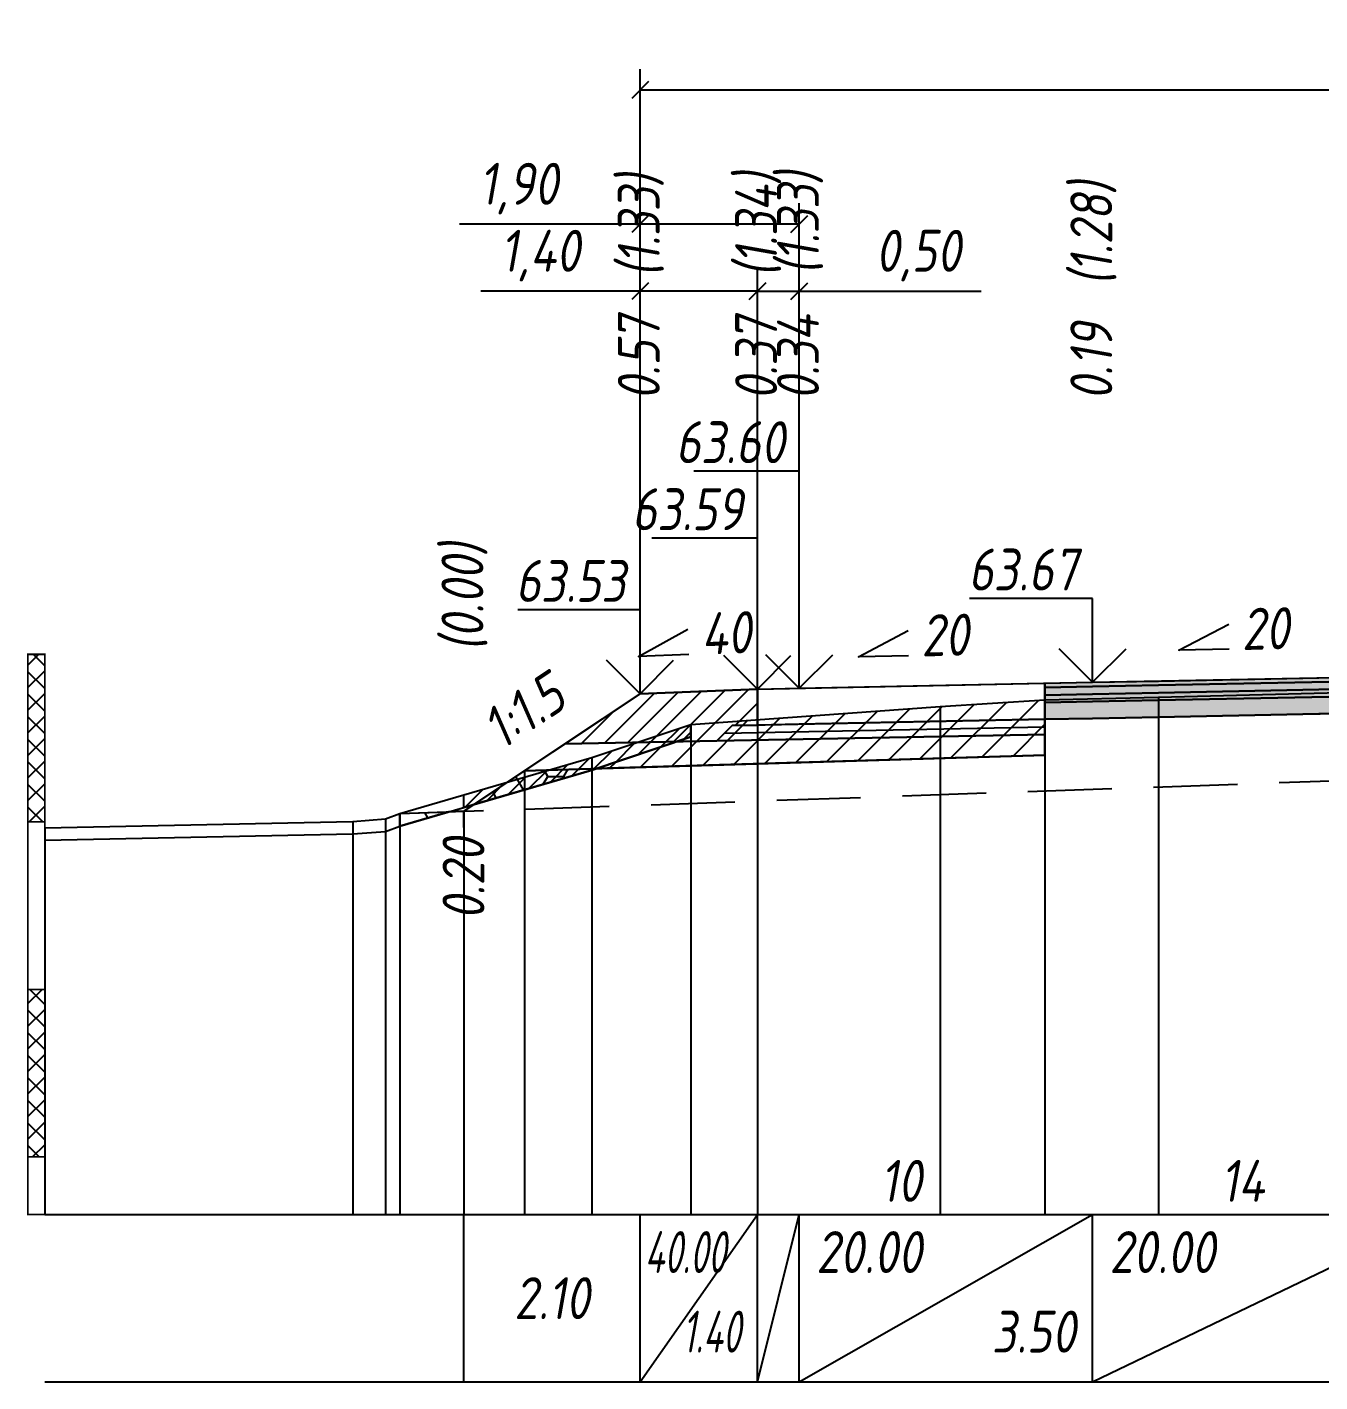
# Model space of a CAD drawing. Extents: x -717 to 1451, y -133302 to 233.
# Drawn here: x 78.9 to 156.1, y -45099 to -45018.1 of the extents above; entities that cross this region are included whole.
import ezdxf
from ezdxf.enums import TextEntityAlignment as Align

# ---------------------------------------------------------------- set-up
doc = ezdxf.new("R2010")
doc.units = 0
doc.linetypes.add('штриховая', pattern=[0.75, 0.5, -0.25])
for name, color, linetype in [('Интерполированный поперечник', 2, 'Continuous'), ('Код_514', 1, 'Continuous'), ('Контур_0', 7, 'Continuous'), ('Контур_2521', 7, 'Continuous'), ('Контур_2564', 7, 'Continuous'), ('Контур_2660', 7, 'Continuous'), ('Контур_2665', 7, 'Continuous'), ('Контур_400', 7, 'Continuous'), ('Контур_508', 7, 'Continuous'), ('Контур_512', 7, 'Continuous'), ('Контур_513', 7, 'Continuous'), ('Контур_818', 7, 'Continuous'), ('Красный поперечник', 1, 'Continuous'), ('Линейка абсолютных высот', 7, 'Continuous'), ('Объём_2501', 7, 'Continuous'), ('Объём_2564', 7, 'Continuous'), ('Объём_2650', 7, 'Continuous'), ('Объём_2660', 7, 'Continuous'), ('Объём_2661', 7, 'Continuous'), ('Объём_2663', 7, 'Continuous'), ('Объём_2665', 7, 'Continuous'), ('Объём_2666', 7, 'Continuous'), ('Объём_2753', 7, 'Continuous'), ('Откосы', 7, 'Continuous'), ('Отметки покрытия', 7, 'Continuous'), ('Рабочие отметки', 7, 'Continuous'), ('Рабочие отметки доп.', 7, 'Continuous'), ('Слои выравнивания', 7, 'Continuous'), ('Таблица', 7, 'Continuous'), ('Уклоны проезжей части', 7, 'Continuous'), ('Черный поперечник', 3, 'Continuous')]:
    doc.layers.add(name, color=color, linetype=linetype)
for name, color, linetype, true_color in [('Контур_2540', 2, 'Continuous', 0xffff00), ('Контур_2560', 2, 'Continuous', 0xffff00), ('Контур_2561', 7, 'Continuous', 0xff8040), ('Контур_2562', 3, 'Continuous', 0x00ff00), ('Контур_2563', 7, 'Continuous', 0xff8000), ('Контур_2570', 7, 'Continuous', 0x80ff00), ('Контур_2725', 7, 'Continuous', 0x323232), ('Контур_2736', 4, 'Continuous', 0x00ffff), ('Контур_2737', 4, 'Continuous', 0x00ffff), ('Контур_2738', 4, 'Continuous', 0x00ffff), ('Контур_2739', 4, 'Continuous', 0x00ffff), ('Контур_2741', 4, 'Continuous', 0x00ffff), ('Контур_2742', 4, 'Continuous', 0x00ffff), ('Контур_2743', 4, 'Continuous', 0x00ffff), ('Контур_2744', 7, 'Continuous', 0xa4ffff), ('Контур_2745', 7, 'Continuous', 0xa4ffff), ('Контур_2747', 4, 'Continuous', 0x00ffff), ('Контур_2748', 4, 'Continuous', 0x00ffff), ('Контур_2749', 4, 'Continuous', 0x00ffff), ('Контур_2750', 4, 'Continuous', 0x00ffff), ('Контур_2751', 4, 'Continuous', 0x00ffff), ('Контур_2752', 4, 'Continuous', 0x00ffff), ('Контур_2760', 7, 'Continuous', 0x323232), ('Контур_2761', 7, 'Continuous', 0x323232), ('Контур_2762', 7, 'Continuous', 0x323232), ('Контур_2763', 7, 'Continuous', 0x323232), ('Контур_402', 7, 'Continuous', 0xff6464), ('Контур_703', 4, 'Continuous', 0x00ffff), ('Контур_705', 4, 'Continuous', 0x00ffff), ('Контур_707', 4, 'Continuous', 0x00ffff), ('Контур_720', 131, 'Continuous', 0xaaffff), ('Объём_2500', 7, 'Continuous', 0xc0c0c0), ('Объём_2520', 7, 'Continuous', 0x80ffff), ('Объём_2540', 2, 'Continuous', 0xffff00), ('Объём_2560', 2, 'Continuous', 0xffff00), ('Объём_2561', 7, 'Continuous', 0xff8040), ('Объём_2562', 3, 'Continuous', 0x00ff00), ('Объём_2563', 7, 'Continuous', 0xff8000), ('Объём_2570', 7, 'Continuous', 0x80ff00), ('Объём_2600', 7, 'Continuous', 0x808000), ('Объём_2746', 2, 'Continuous', 0xffff00)]:
    doc.layers.add(name, color=color, linetype=linetype, true_color=true_color)
doc.styles.get("Standard").update_dxf_attribs({"font": 'txt', "height": 2.5})
doc.styles.add('М', font='romand.shx', dxfattribs={"width": 0.8, "oblique": 10, "height": 2.5})
doc.dimstyles.new('ISO-25', dxfattribs={"dimtxt": 2.5, "dimasz": 2.5, "dimexe": 1.25, "dimexo": 0.625, "dimtad": 1, "dimtxsty": 'Standard', "dimcen": 2.5, "dimadec": 0, "dimazin": 0, "dimtfac": 1, "dimtmove": 0, "dimatfit": 3, "dimfxl": 1, "dimarcsym": 0})
pattern_1 = [(45.0000013, (0, 0), (-0.67351924, 0.673519211), []), (135.0000003, (0, 0), (-0.673519222, -0.67351923), [])]

# ---------------------------------------------------------------- blocks, each defined once
blk = doc.blocks.new('_Oblique')
at = {"color": 0, "linetype": 'ByBlock', "lineweight": -2}
blk.add_line((-0.5, -0.5), (0.5, 0.5), dxfattribs=at)
blk = doc.blocks.new('*D1059')
at = {"color": 0, "lineweight": -2, "transparency": 16777216}
for p, q in [((115.525, -45057.366), (115.525, -45032.646)), ((122.525, -45057.086), (122.525, -45032.646)), ((115.525, -45033.896), (106.027, -45033.896)), ((122.525, -45033.896), (115.525, -45033.896))]:
    blk.add_line(p, q, dxfattribs=at)
at = {"layer": 'Defpoints', "color": 0, "transparency": 16777216}
for p in [(122.525, -45033.896), (122.525, -45057.711), (115.525, -45057.991)]:
    blk.add_point(p, dxfattribs=at)
at = {"color": 0, "lineweight": -2, "transparency": 16777216, "rotation": 180}
blk.add_blockref('_Oblique', (115.525, -45033.896), dxfattribs=at)
at = {"color": 0, "lineweight": -2, "transparency": 16777216}
blk.add_blockref('_Oblique', (122.525, -45033.896), dxfattribs=at)
at = {"color": 0, "transparency": 16777216, "insert": (109.568, -45031.783), "char_height": 2.5, "width": 8.75, "attachment_point": 5, "style": 'М'}
blk.add_mtext('1,40', dxfattribs=at)
blk = doc.blocks.new('*D1061')
at = {"color": 0, "lineweight": -2, "transparency": 16777216}
for p, q in [((122.525, -45057.086), (122.525, -45032.646)), ((125.025, -45057.036), (125.025, -45032.646)), ((122.525, -45033.896), (125.025, -45033.896)), ((125.025, -45033.896), (135.885, -45033.896))]:
    blk.add_line(p, q, dxfattribs=at)
at = {"layer": 'Defpoints', "color": 0, "transparency": 16777216}
for p in [(125.025, -45033.896), (122.525, -45057.711), (125.025, -45057.661)]:
    blk.add_point(p, dxfattribs=at)
at = {"color": 0, "lineweight": -2, "transparency": 16777216, "rotation": 180}
blk.add_blockref('_Oblique', (122.525, -45033.896), dxfattribs=at)
at = {"color": 0, "lineweight": -2, "transparency": 16777216}
blk.add_blockref('_Oblique', (125.025, -45033.896), dxfattribs=at)
at = {"color": 0, "transparency": 16777216, "insert": (132.124, -45031.783), "char_height": 2.5, "width": 9.16667, "attachment_point": 5, "style": 'М'}
blk.add_mtext('0,50', dxfattribs=at)
blk = doc.blocks.new('*D1064')
at = {"color": 0, "lineweight": -2, "transparency": 16777216}
for p, q in [((115.525, -45057.366), (115.525, -45028.646)), ((125.025, -45057.036), (125.025, -45028.646)), ((115.525, -45029.896), (104.746, -45029.896)), ((125.025, -45029.896), (115.525, -45029.896))]:
    blk.add_line(p, q, dxfattribs=at)
at = {"layer": 'Defpoints', "color": 0, "transparency": 16777216}
for p in [(125.025, -45029.896), (125.025, -45057.661), (115.525, -45057.991)]:
    blk.add_point(p, dxfattribs=at)
at = {"color": 0, "lineweight": -2, "transparency": 16777216, "rotation": 180}
blk.add_blockref('_Oblique', (115.525, -45029.896), dxfattribs=at)
at = {"color": 0, "lineweight": -2, "transparency": 16777216}
blk.add_blockref('_Oblique', (125.025, -45029.896), dxfattribs=at)
at = {"color": 0, "transparency": 16777216, "insert": (108.286, -45027.783), "char_height": 2.5, "width": 8.75, "attachment_point": 5, "style": 'М'}
blk.add_mtext('1,90', dxfattribs=at)
blk = doc.blocks.new('*D1065')
at = {"color": 0, "lineweight": -2, "transparency": 16777216}
for p, q in [((115.525, -45057.366), (115.525, -45020.646)), ((211.025, -45057.366), (211.025, -45020.646)), ((115.525, -45021.896), (211.025, -45021.896))]:
    blk.add_line(p, q, dxfattribs=at)
at = {"layer": 'Defpoints', "color": 0, "transparency": 16777216}
for p in [(211.025, -45021.896), (115.525, -45057.991), (211.025, -45057.991)]:
    blk.add_point(p, dxfattribs=at)
at = {"color": 0, "lineweight": -2, "transparency": 16777216, "rotation": 180}
blk.add_blockref('_Oblique', (115.525, -45021.896), dxfattribs=at)
at = {"color": 0, "lineweight": -2, "transparency": 16777216}
blk.add_blockref('_Oblique', (211.025, -45021.896), dxfattribs=at)
at = {"color": 0, "transparency": 16777216, "insert": (163.275, -45019.783), "char_height": 2.5, "width": 10.41667, "attachment_point": 5, "style": 'М'}
blk.add_mtext('19,10', dxfattribs=at)

msp = doc.modelspace()

# ---------------------------------------------------------------- hatches: boundary and pattern name
at = {"layer": 'Линейка абсолютных высот'}
h = msp.add_hatch(dxfattribs=at)
h.set_pattern_fill('ANSI37', scale=0.3, style=0)
h.set_pattern_definition(pattern_1)
h.paths.add_polyline_path([(80, -45065.577), (80, -45055.577), (79, -45055.577), (79, -45065.577)])
h = msp.add_hatch(dxfattribs=at)
h.set_pattern_fill('ANSI37', scale=0.3, style=0)
h.set_pattern_definition(pattern_1)
h.paths.add_polyline_path([(80, -45085.577), (80, -45075.577), (79, -45075.577), (79, -45085.577)])
at = {"layer": 'Объём_2563'}
h = msp.add_hatch(dxfattribs=at)
h.set_pattern_fill('ANSI31', color=256, scale=0.3)
h.paths.add_polyline_path([(115.525, -45057.928), (122.525, -45057.648), (122.525, -45059.798), (121.025, -45059.828), (120.106, -45060.747), (111.025, -45060.928)])
at = {"layer": 'Объём_2570'}
h = msp.add_hatch(dxfattribs=at)
h.set_pattern_fill('ANSI31', color=256, scale=0.2)
h.paths.add_polyline_path([(118.558, -45060.508), (112.639, -45062.483), (105, -45064.715), (105, -45063.965), (112.639, -45061.733), (118.558, -45059.758)])
at = {"layer": 'Объём_2600'}
h = msp.add_hatch(dxfattribs=at)
h.set_pattern_fill('ANSI31', color=6, scale=0.4)
h.paths.add_polyline_path([(139.68, -45061.591), (112.903, -45062.395), (118.558, -45060.508), (118.558, -45059.758), (133.431, -45058.693), (139.68, -45058.287)])
h = msp.add_hatch(dxfattribs=at)
h.set_pattern_fill('HONEY', color=5, scale=0.3)
h.paths.add_polyline_path([(112.639, -45062.483), (105.613, -45064.536), (108.633, -45062.523), (112.903, -45062.395)])
h = msp.add_hatch(dxfattribs=at)
h.set_pattern_fill('HONEY', color=5, scale=0.3)
h.paths.add_polyline_path([(101.191, -45065.829), (101.191, -45065.079), (104.108, -45064.976)])
h = msp.add_hatch(dxfattribs=at)
h.set_pattern_fill('ANSI31', color=6, scale=0.4)
h.paths.add_polyline_path([(105.613, -45064.536), (105, -45064.945), (104.108, -45064.976)])
h = msp.add_hatch(dxfattribs=at)
h.set_pattern_fill('ANSI31', color=6, scale=0.4)
h.paths.add_polyline_path([(105.613, -45064.536), (105, -45064.945), (104.108, -45064.976)])
at = {"layer": 'Слои выравнивания'}
for color, points in [(2, [(139.68, -45057.305), (142.525, -45057.248), (146.455, -45057.17), (162.723, -45056.844), (163.275, -45056.833), (163.275, -45057.083), (162.723, -45057.094), (146.455, -45057.42), (142.525, -45057.498), (139.68, -45057.555)]), (3, [(139.68, -45057.555), (142.525, -45057.498), (146.455, -45057.42), (162.723, -45057.094), (163.275, -45057.083), (163.275, -45057.533), (162.723, -45057.544), (146.455, -45057.87), (142.525, -45057.948), (139.68, -45058.005)]), (4, [(139.68, -45058.005), (142.525, -45057.948), (146.455, -45057.87), (162.723, -45057.544), (163.275, -45057.533), (163.275, -45057.983), (162.723, -45057.994), (146.455, -45058.32), (142.525, -45058.398), (139.68, -45058.455)]), (5, [(139.68, -45058.455), (142.525, -45058.398), (146.455, -45058.32), (162.723, -45057.994), (163.275, -45057.983), (163.275, -45058.983), (162.723, -45058.994), (146.455, -45059.32), (142.525, -45059.398), (139.68, -45059.455)])]:
    msp.add_hatch(color=color, dxfattribs=at).paths.add_polyline_path(points)

# ---------------------------------------------------------------- linework, layer by layer
at = {"layer": 'Интерполированный поперечник', "linetype": 'штриховая', "ltscale": 10, "flags": 128}
msp.add_lwpolyline([(101.191, -45065.079), (215.227, -45061.067)], dxfattribs=at)
at = {"layer": 'Код_514'}
for p, q in [((105, -45099), (105, -45089)), ((115.525, -45099), (115.525, -45089)), ((115.525, -45099), (122.525, -45089)), ((122.525, -45099), (122.525, -45089)), ((122.525, -45099), (125.025, -45089)), ((125.025, -45099), (125.025, -45089)), ((125.025, -45099), (142.525, -45089)), ((142.525, -45099), (142.525, -45089)), ((142.525, -45099), (163.275, -45089))]:
    msp.add_line(p, q, dxfattribs=at)
at = {"layer": 'Контур_0', "flags": 128}
for points in [[(115.525, -45057.928), (105, -45064.945), (105, -45064.945), (105, -45064.945), (105, -45064.945), (105, -45064.945), (105, -45064.945), (105, -45064.945), (105, -45064.945), (105, -45064.945), (105, -45064.945), (105, -45064.945), (105, -45064.945), (105, -45064.945), (105, -45064.945), (105, -45065.905)], [(115.525, -45057.928), (105, -45064.945), (105, -45064.945), (105, -45064.945), (105, -45064.945), (105, -45064.945), (105, -45064.945), (105, -45064.945), (105, -45064.945), (105, -45064.945), (105, -45064.945), (105, -45064.945), (105, -45064.945), (105, -45064.945), (105, -45064.945), (105, -45065.905), (105, -45065.905), (105, -45064.945), (105, -45064.945), (105, -45064.945), (105, -45064.945), (105, -45064.945), (105, -45064.945), (105, -45064.945), (105, -45064.945), (105, -45064.945), (105, -45064.945), (105, -45064.945), (105, -45064.945), (105, -45064.945)], [(125.025, -45059.748), (122.525, -45059.798), (122.525, -45057.648), (139.68, -45057.305), (139.68, -45059.455), (125.025, -45059.748), (125.025, -45059.748)], [(121.025, -45059.828), (139.68, -45059.455), (139.68, -45060.355), (120.106, -45060.747), (121.025, -45059.828), (121.025, -45059.828)], [(111.025, -45060.928), (120.106, -45060.747), (121.025, -45059.828), (122.525, -45059.798)]]:
    msp.add_lwpolyline(points, dxfattribs=at)
at = {"layer": 'Контур_2521', "color": 250, "flags": 128}
msp.add_lwpolyline([(120.566, -45060.288), (139.68, -45059.905)], dxfattribs=at)
at = {"layer": 'Контур_2540', "flags": 128}
msp.add_lwpolyline([(120.106, -45060.747), (139.68, -45060.355), (139.68, -45061.591), (108.633, -45062.523), (111.025, -45060.928), (120.106, -45060.747), (120.106, -45060.747)], dxfattribs=at)
at = {"layer": 'Контур_2560', "flags": 128}
msp.add_lwpolyline([(115.525, -45057.928), (115.525, -45057.928), (115.525, -45057.928), (122.525, -45057.648)], dxfattribs=at)
at = {"layer": 'Контур_2561', "flags": 128}
msp.add_lwpolyline([(122.525, -45057.648), (122.525, -45057.648), (115.525, -45057.928), (115.525, -45057.928), (122.525, -45057.648)], dxfattribs=at)
at = {"layer": 'Контур_2562', "flags": 128}
msp.add_lwpolyline([(115.525, -45057.928), (115.525, -45057.928), (115.525, -45057.928), (115.525, -45057.928), (115.525, -45057.928)], dxfattribs=at)
at = {"layer": 'Контур_2563', "flags": 128}
msp.add_lwpolyline([(115.525, -45057.928), (122.525, -45057.648), (122.525, -45059.798), (121.025, -45059.828), (120.106, -45060.747), (111.025, -45060.928), (115.525, -45057.928), (115.525, -45057.928)], dxfattribs=at)
at = {"layer": 'Контур_2564', "flags": 128}
msp.add_lwpolyline([(115.525, -45057.928), (122.525, -45057.648)], dxfattribs=at)
at = {"layer": 'Контур_2570', "flags": 128}
msp.add_lwpolyline([(80, -45066.676), (98.38, -45066.295), (100.331, -45066.142), (101.191, -45065.829), (101.191, -45065.829), (112.639, -45062.483), (118.558, -45060.508), (118.558, -45059.758), (133.431, -45058.693), (139.68, -45058.287), (146.455, -45058.132), (162.723, -45057.724), (163.275, -45057.731), (178.826, -45057.934), (185.462, -45058.034), (201.447, -45059.127), (207.673, -45059.462), (207.673, -45060.212), (209.555, -45060.787), (215.227, -45061.817), (215.227, -45061.817), (215.788, -45062.503), (252.128, -45059.384)], dxfattribs=at)
at = {"layer": 'Контур_2660', "flags": 128}
msp.add_lwpolyline([(108.633, -45062.523), (139.68, -45061.591)], dxfattribs=at)
at = {"layer": 'Контур_2665', "flags": 128}
msp.add_lwpolyline([(115.525, -45057.928), (115.525, -45057.928)], dxfattribs=at)
at = {"layer": 'Контур_2725', "flags": 128}
msp.add_lwpolyline([(139.68, -45059.455), (142.525, -45059.398), (146.455, -45059.32), (162.723, -45058.994), (163.275, -45058.983), (178.826, -45059.294), (184.025, -45059.398), (185.462, -45059.427)], dxfattribs=at)
at = {"layer": 'Контур_2736', "flags": 128}
msp.add_lwpolyline([(115.525, -45057.928), (105, -45064.945)], dxfattribs=at)
at = {"layer": 'Контур_2737', "flags": 128}
msp.add_lwpolyline([(105, -45064.945), (105, -45064.945)], dxfattribs=at)
at = {"layer": 'Контур_2738', "flags": 128}
msp.add_lwpolyline([(105, -45064.945), (105, -45064.945)], dxfattribs=at)
at = {"layer": 'Контур_2739', "flags": 128}
msp.add_lwpolyline([(105, -45064.945), (105, -45064.945)], dxfattribs=at)
at = {"layer": 'Контур_2741', "flags": 128}
msp.add_lwpolyline([(105, -45064.945), (105, -45064.945)], dxfattribs=at)
at = {"layer": 'Контур_2742', "flags": 128}
msp.add_lwpolyline([(105, -45064.945), (105, -45064.945)], dxfattribs=at)
at = {"layer": 'Контур_2743', "flags": 128}
msp.add_lwpolyline([(105, -45064.945), (105, -45064.945)], dxfattribs=at)
at = {"layer": 'Контур_2744', "flags": 128}
msp.add_lwpolyline([(105, -45064.945), (105, -45064.945)], dxfattribs=at)
msp.add_lwpolyline([(105, -45064.945), (105, -45064.945)], dxfattribs=at)
msp.add_lwpolyline([(105, -45064.945), (105, -45064.945)], dxfattribs=at)
msp.add_lwpolyline([(105, -45064.945), (105, -45064.945)], dxfattribs=at)
msp.add_lwpolyline([(105, -45064.945), (105, -45064.945)], dxfattribs=at)
msp.add_lwpolyline([(105, -45064.945), (105, -45064.945)], dxfattribs=at)
at = {"layer": 'Контур_2745', "flags": 128}
msp.add_lwpolyline([(105, -45064.945), (105, -45064.945)], dxfattribs=at)
msp.add_lwpolyline([(105, -45064.945), (105, -45064.945)], dxfattribs=at)
msp.add_lwpolyline([(105, -45064.945), (105, -45064.945)], dxfattribs=at)
msp.add_lwpolyline([(105, -45064.945), (105, -45064.945)], dxfattribs=at)
msp.add_lwpolyline([(105, -45064.945), (105, -45064.945)], dxfattribs=at)
msp.add_lwpolyline([(105, -45064.945), (105, -45064.945)], dxfattribs=at)
at = {"layer": 'Контур_2747', "flags": 128}
msp.add_lwpolyline([(105, -45064.945), (105, -45064.945)], dxfattribs=at)
at = {"layer": 'Контур_2748', "flags": 128}
msp.add_lwpolyline([(105, -45064.945), (105, -45064.945)], dxfattribs=at)
at = {"layer": 'Контур_2749', "flags": 128}
msp.add_lwpolyline([(105, -45064.945), (105, -45064.945)], dxfattribs=at)
at = {"layer": 'Контур_2750', "flags": 128}
msp.add_lwpolyline([(105, -45064.945), (105, -45064.945)], dxfattribs=at)
at = {"layer": 'Контур_2751', "flags": 128}
msp.add_lwpolyline([(105, -45064.945), (105, -45064.945)], dxfattribs=at)
at = {"layer": 'Контур_2752', "flags": 128}
msp.add_lwpolyline([(105, -45064.945), (105, -45064.945)], dxfattribs=at)
at = {"layer": 'Контур_2760', "flags": 128}
msp.add_lwpolyline([(139.68, -45057.305), (142.525, -45057.248), (146.455, -45057.17), (162.723, -45056.844), (163.275, -45056.833), (178.826, -45057.144), (184.025, -45057.248), (185.462, -45057.277)], dxfattribs=at)
at = {"layer": 'Контур_2761', "flags": 128}
msp.add_lwpolyline([(139.68, -45057.555), (142.525, -45057.498), (146.455, -45057.42), (162.723, -45057.094), (163.275, -45057.083), (178.826, -45057.394), (184.025, -45057.498), (185.462, -45057.527)], dxfattribs=at)
at = {"layer": 'Контур_2762', "flags": 128}
msp.add_lwpolyline([(139.68, -45058.005), (142.525, -45057.948), (146.455, -45057.87), (162.723, -45057.544), (163.275, -45057.533), (178.826, -45057.844), (184.025, -45057.948), (185.462, -45057.977)], dxfattribs=at)
at = {"layer": 'Контур_2763', "flags": 128}
msp.add_lwpolyline([(139.68, -45058.455), (142.525, -45058.398), (146.455, -45058.32), (162.723, -45057.994), (163.275, -45057.983), (178.826, -45058.294), (184.025, -45058.398), (185.462, -45058.427)], dxfattribs=at)
at = {"layer": 'Контур_400', "flags": 128}
msp.add_lwpolyline([(122.525, -45057.648), (125.025, -45057.598), (125.025, -45057.598), (125.025, -45057.598), (125.025, -45057.598), (125.025, -45057.598), (125.025, -45057.598), (142.525, -45057.248), (163.275, -45056.833)], dxfattribs=at)
at = {"layer": 'Контур_402', "flags": 128}
msp.add_lwpolyline([(108.633, -45062.523), (139.68, -45061.591), (139.68, -45059.455), (163.275, -45058.983), (185.462, -45059.427), (185.462, -45061.549), (217.916, -45062.523)], dxfattribs=at)
at = {"layer": 'Контур_508', "flags": 128}
msp.add_lwpolyline([(105, -45064.945), (108.633, -45062.523), (139.68, -45061.591), (139.68, -45059.455), (163.275, -45058.983), (185.462, -45059.427), (185.462, -45061.549), (217.916, -45062.523), (227.632, -45069), (229.632, -45069), (244.154, -45059.319)], dxfattribs=at)
at = {"layer": 'Контур_512', "flags": 128}
msp.add_lwpolyline([(105, -45064.945), (108.633, -45062.523), (139.68, -45061.591)], dxfattribs=at)
at = {"layer": 'Контур_513', "flags": 128}
msp.add_lwpolyline([(105, -45064.945), (108.633, -45062.523), (139.68, -45061.591), (139.68, -45059.455), (163.275, -45058.983), (185.462, -45059.427), (185.462, -45061.549), (217.916, -45062.523), (227.632, -45069), (229.632, -45069), (244.154, -45059.319)], dxfattribs=at)
at = {"layer": 'Контур_703', "flags": 128}
for points in [[(115.525, -45057.928), (105, -45064.945)], [(105, -45064.945), (105, -45065.905)]]:
    msp.add_lwpolyline(points, dxfattribs=at)
at = {"layer": 'Контур_705', "flags": 128}
msp.add_lwpolyline([(105, -45064.945), (105, -45064.945)], dxfattribs=at)
at = {"layer": 'Контур_707', "flags": 128}
msp.add_lwpolyline([(105, -45065.905), (105, -45064.945)], dxfattribs=at)
at = {"layer": 'Контур_720', "flags": 128}
msp.add_lwpolyline([(105, -45065.905), (105, -45065.905)], dxfattribs=at)
at = {"layer": 'Контур_818', "flags": 128}
msp.add_lwpolyline([(105, -45064.715), (112.639, -45062.483), (118.558, -45060.508), (118.558, -45059.758), (133.431, -45058.693), (139.68, -45058.287), (146.455, -45058.132), (162.723, -45057.724), (163.275, -45057.731), (178.826, -45057.934), (185.462, -45058.034), (201.447, -45059.127), (207.673, -45059.462), (207.673, -45060.212), (209.555, -45060.787), (215.227, -45061.817), (215.227, -45061.817), (215.788, -45062.503), (244.154, -45060.069)], dxfattribs=at)
at = {"layer": 'Красный поперечник'}
for p, q in [((142.525, -45057.248), (163.275, -45056.833)), ((105, -45064.945), (115.525, -45057.928)), ((115.525, -45057.928), (122.525, -45057.648)), ((122.525, -45057.648), (125.025, -45057.598)), ((125.025, -45057.598), (142.525, -45057.248)), ((139.68, -45061.591), (139.68, -45089)), ((108.633, -45062.523), (108.633, -45089)), ((105, -45064.945), (105, -45089))]:
    msp.add_line(p, q, dxfattribs=at)
at = {"layer": 'Линейка абсолютных высот', "color": 7, "const_width": 0.1, "flags": 128}
for points in [[(80, -45065.577), (80, -45055.577), (79, -45055.577), (79, -45065.577), (80, -45065.577)], [(80, -45075.577), (80, -45065.577), (79, -45065.577), (79, -45075.577), (80, -45075.577)], [(80, -45085.577), (80, -45075.577), (79, -45075.577), (79, -45085.577), (80, -45085.577)], [(80, -45089), (80, -45085.577), (79, -45085.577), (79, -45089), (80, -45089)]]:
    msp.add_lwpolyline(points, dxfattribs=at)
at = {"layer": 'Объём_2500', "flags": 128}
msp.add_lwpolyline([(125.025, -45059.748), (122.525, -45059.798), (122.525, -45057.648), (139.68, -45057.305), (139.68, -45059.455), (125.025, -45059.748), (125.025, -45059.748)], dxfattribs=at)
at = {"layer": 'Объём_2501', "flags": 128}
msp.add_lwpolyline([(122.525, -45057.648), (125.025, -45057.598), (125.025, -45057.598), (125.025, -45057.598), (125.025, -45057.598), (125.025, -45057.598), (125.025, -45057.598), (142.525, -45057.248), (163.275, -45056.833)], dxfattribs=at)
at = {"layer": 'Объём_2520', "color": 250, "flags": 128}
msp.add_lwpolyline([(121.025, -45059.828), (139.68, -45059.455), (139.68, -45060.355), (120.106, -45060.747), (121.025, -45059.828), (121.025, -45059.828)], dxfattribs=at)
at = {"layer": 'Объём_2540', "flags": 128}
msp.add_lwpolyline([(120.106, -45060.747), (139.68, -45060.355), (139.68, -45061.591), (108.633, -45062.523), (111.025, -45060.928), (120.106, -45060.747), (120.106, -45060.747)], dxfattribs=at)
at = {"layer": 'Объём_2560', "flags": 128}
msp.add_lwpolyline([(115.525, -45057.928), (115.525, -45057.928), (115.525, -45057.928), (122.525, -45057.648)], dxfattribs=at)
at = {"layer": 'Объём_2561', "flags": 128}
msp.add_lwpolyline([(122.525, -45057.648), (122.525, -45057.648), (115.525, -45057.928), (115.525, -45057.928), (122.525, -45057.648)], dxfattribs=at)
at = {"layer": 'Объём_2562', "flags": 128}
msp.add_lwpolyline([(115.525, -45057.928), (115.525, -45057.928), (115.525, -45057.928), (115.525, -45057.928), (115.525, -45057.928)], dxfattribs=at)
at = {"layer": 'Объём_2563', "color": 250, "flags": 128}
msp.add_lwpolyline([(115.525, -45057.928), (122.525, -45057.648), (122.525, -45059.798), (121.025, -45059.828), (120.106, -45060.747), (111.025, -45060.928), (115.525, -45057.928), (115.525, -45057.928)], dxfattribs=at)
at = {"layer": 'Объём_2564', "flags": 128}
msp.add_lwpolyline([(115.525, -45057.928), (122.525, -45057.648)], dxfattribs=at)
at = {"layer": 'Объём_2570', "flags": 128}
msp.add_lwpolyline([(118.558, -45060.508), (112.639, -45062.483), (105, -45064.715), (105, -45063.965), (112.639, -45061.733), (118.558, -45059.758), (118.558, -45060.508), (118.558, -45060.508)], dxfattribs=at)
at = {"layer": 'Объём_2600', "color": 5, "flags": 128}
for points in [[(112.639, -45062.483), (105.613, -45064.536), (108.633, -45062.523), (112.903, -45062.395), (112.639, -45062.483), (112.639, -45062.483)], [(101.191, -45065.829), (101.191, -45065.079), (104.108, -45064.976), (101.191, -45065.829), (101.191, -45065.829)]]:
    msp.add_lwpolyline(points, dxfattribs=at)
at = {"layer": 'Объём_2650', "color": 6, "flags": 128}
for points in [[(139.68, -45061.591), (112.903, -45062.395), (118.558, -45060.508), (118.558, -45059.758), (133.431, -45058.693), (139.68, -45058.287), (139.68, -45061.591), (139.68, -45061.591)], [(105.613, -45064.536), (105, -45064.945), (104.108, -45064.976), (105.613, -45064.536), (105.613, -45064.536)]]:
    msp.add_lwpolyline(points, dxfattribs=at)
at = {"layer": 'Объём_2660', "flags": 128}
msp.add_lwpolyline([(108.633, -45062.523), (139.68, -45061.591)], dxfattribs=at)
at = {"layer": 'Объём_2661', "flags": 128}
msp.add_lwpolyline([(115.525, -45057.928), (105, -45064.945)], dxfattribs=at)
at = {"layer": 'Объём_2663', "flags": 128}
msp.add_lwpolyline([(105, -45064.945), (105, -45065.905), (105, -45064.945)], dxfattribs=at)
at = {"layer": 'Объём_2665', "flags": 128}
msp.add_lwpolyline([(115.525, -45057.928), (115.525, -45057.928)], dxfattribs=at)
at = {"layer": 'Объём_2666', "flags": 128}
msp.add_lwpolyline([(115.525, -45057.928), (105, -45064.945)], dxfattribs=at)
at = {"layer": 'Объём_2746', "flags": 128}
msp.add_lwpolyline([(133.431, -45058.693), (139.68, -45058.287), (139.68, -45061.591), (112.903, -45062.395), (118.558, -45060.508), (118.558, -45059.758), (133.431, -45058.693), (133.431, -45058.693)], dxfattribs=at)
at = {"layer": 'Объём_2753', "flags": 128}
msp.add_lwpolyline([(139.68, -45057.305), (139.68, -45057.305)], dxfattribs=at)
at = {"layer": 'Откосы', "color": 1, "flags": 128}
for points in [[(150.674, -45055.274), (147.675, -45055.334), (150.644, -45053.774)], [(118.436, -45055.583), (115.439, -45055.703), (118.376, -45054.084)], [(131.549, -45055.657), (128.55, -45055.717), (131.519, -45054.157)]]:
    msp.add_lwpolyline(points, dxfattribs=at)
at = {"layer": 'Отметки покрытия', "color": 1}
for p, q in [((125.025, -45044.648), (118.725, -45044.648)), ((125.025, -45057.598), (125.025, -45044.648)), ((122.525, -45048.648), (116.225, -45048.648)), ((122.525, -45057.648), (122.525, -45048.648)), ((142.525, -45052.248), (135.175, -45052.248)), ((142.525, -45057.248), (142.525, -45052.248)), ((115.525, -45052.928), (108.225, -45052.928)), ((115.525, -45057.928), (115.525, -45052.928)), ((142.525, -45057.248), (140.525, -45055.248)), ((142.525, -45057.248), (144.525, -45055.248)), ((115.525, -45057.928), (113.525, -45055.928)), ((115.525, -45057.928), (117.525, -45055.928)), ((122.525, -45057.648), (120.525, -45055.648)), ((122.525, -45057.648), (124.525, -45055.648)), ((125.025, -45057.598), (123.025, -45055.598)), ((125.025, -45057.598), (127.025, -45055.598))]:
    msp.add_line(p, q, dxfattribs=at)
at = {"layer": 'Слои выравнивания'}
for p, q in [((122.525, -45057.648), (122.525, -45089)), ((139.68, -45057.305), (139.68, -45089))]:
    msp.add_line(p, q, dxfattribs=at)
at = {"layer": 'Слои выравнивания', "color": 2, "flags": 128}
msp.add_lwpolyline([(139.68, -45057.305), (142.525, -45057.248), (146.455, -45057.17), (162.723, -45056.844), (163.275, -45056.833), (163.275, -45057.083), (162.723, -45057.094), (146.455, -45057.42), (142.525, -45057.498), (139.68, -45057.555)], close=True, dxfattribs=at)
at = {"layer": 'Слои выравнивания', "color": 3, "flags": 128}
msp.add_lwpolyline([(139.68, -45057.555), (142.525, -45057.498), (146.455, -45057.42), (162.723, -45057.094), (163.275, -45057.083), (163.275, -45057.533), (162.723, -45057.544), (146.455, -45057.87), (142.525, -45057.948), (139.68, -45058.005)], close=True, dxfattribs=at)
at = {"layer": 'Слои выравнивания', "color": 4, "flags": 128}
msp.add_lwpolyline([(139.68, -45058.005), (142.525, -45057.948), (146.455, -45057.87), (162.723, -45057.544), (163.275, -45057.533), (163.275, -45057.983), (162.723, -45057.994), (146.455, -45058.32), (142.525, -45058.398), (139.68, -45058.455)], close=True, dxfattribs=at)
at = {"layer": 'Слои выравнивания', "color": 5, "flags": 128}
msp.add_lwpolyline([(139.68, -45058.455), (142.525, -45058.398), (146.455, -45058.32), (162.723, -45057.994), (163.275, -45057.983), (163.275, -45058.983), (162.723, -45058.994), (146.455, -45059.32), (142.525, -45059.398), (139.68, -45059.455)], close=True, dxfattribs=at)
at = {"layer": 'Таблица'}
for p, q in [((80, -45089), (269.154, -45089)), ((80, -45099), (269.154, -45099))]:
    msp.add_line(p, q, dxfattribs=at)
at = {"layer": 'Черный поперечник', "color": 7}
for p, q in [((133.431, -45058.693), (133.431, -45089)), ((139.68, -45058.287), (139.68, -45089)), ((146.455, -45058.132), (146.455, -45089)), ((118.558, -45059.758), (118.558, -45089)), ((112.639, -45061.733), (112.639, -45089)), ((101.191, -45065.079), (101.191, -45089)), ((80, -45065.926), (80, -45089)), ((98.38, -45065.545), (98.38, -45089)), ((100.331, -45065.392), (100.331, -45089))]:
    msp.add_line(p, q, dxfattribs=at)
at = {"layer": 'Черный поперечник', "flags": 128}
msp.add_lwpolyline([(80, -45065.926), (98.38, -45065.545), (100.331, -45065.392), (101.191, -45065.079), (112.639, -45061.733), (118.558, -45059.758), (133.431, -45058.693), (139.68, -45058.287), (146.455, -45058.132), (162.723, -45057.724), (163.275, -45057.731), (178.826, -45057.934), (185.462, -45058.034), (201.447, -45059.127), (207.673, -45059.462), (209.555, -45060.037), (215.227, -45061.067), (215.788, -45061.753), (252.128, -45058.634), (254.053, -45058.521), (256.078, -45058.394), (269.154, -45058.046)], dxfattribs=at)

# ---------------------------------------------------------------- texts
at = {"layer": 'Код_514', "style": 'М', "oblique": 10}
for s, width, p in [('40.00', 0.6, (115.795, -45090)), ('20.00', 0.8, (126.025, -45090)), ('20.00', 0.8, (143.525, -45090))]:
    msp.add_text(s, height=2.5, dxfattribs=dict(at, width=width)).set_placement(p, align=Align.TOP_LEFT)
at = {"layer": 'Код_514', "style": 'М', "oblique": 10, "width": 0.8}
msp.add_text('2.10', height=2.5, dxfattribs=at).set_placement((110.262, -45094), align=Align.MIDDLE_CENTER)
at = {"layer": 'Код_514', "style": 'М', "oblique": 10}
for s, width, p in [('1.40', 0.6, (121.525, -45098)), ('3.50', 0.8, (141.525, -45098))]:
    msp.add_text(s, height=2.5, dxfattribs=dict(at, width=width)).set_placement(p, align=Align.BOTTOM_RIGHT)
at = {"layer": 'Отметки покрытия', "color": 1, "style": 'М', "oblique": 10, "width": 0.8}
for s, p in [('63.60', (124.166, -45044.917)), ('63.59', (121.666, -45048.917)), ('63.67', (141.666, -45052.517)), ('63.53', (114.666, -45053.197))]:
    msp.add_text(s, height=2.5, dxfattribs=at).set_placement(p, align=Align.BOTTOM_RIGHT)
at = {"layer": 'Рабочие отметки', "color": 1, "style": 'М', "oblique": 10, "width": 0.8}
for s, p in [('0.57', (115.447, -45040.398)), ('0.37', (122.447, -45040.398)), ('0.34', (124.947, -45040.398)), ('0.19', (142.447, -45040.398))]:
    msp.add_text(s, height=2.5, rotation=90, dxfattribs=at).set_placement(p, align=Align.MIDDLE_LEFT)
msp.add_text('0.20', height=2.5, rotation=90, dxfattribs=at).set_placement((104.987, -45066.523), align=Align.MIDDLE_RIGHT)
at = {"layer": 'Рабочие отметки доп.', "color": 1, "style": 'М', "oblique": 10, "width": 0.8}
for s, p in [('(1.33)', (115.447, -45033.048)), ('(1.34)', (122.447, -45033.048)), ('(1.33)', (124.947, -45032.898)), ('(1.28)', (142.447, -45033.548)), ('(0.00)', (104.922, -45055.376))]:
    msp.add_text(s, height=2.5, rotation=90, dxfattribs=at).set_placement(p, align=Align.MIDDLE_LEFT)
at = {"layer": 'Слои выравнивания', "style": 'М', "oblique": 10, "width": 0.8}
for s, p in [('10', (131.102, -45089)), ('14', (151.477, -45089))]:
    msp.add_text(s, height=2.5, dxfattribs=at).set_placement(p, align=Align.BOTTOM_CENTER)
at = {"layer": 'Уклоны проезжей части', "color": 1, "style": 'М', "oblique": 10, "width": 0.8}
for s, rotation, p in [('40', 2.29061, (120.741, -45056.299)), ('20', 1.14576, (152.88, -45056.041)), ('20', 1.14576, (133.755, -45056.424)), ('1:1.5', 33.69007, (109.708, -45060.605))]:
    msp.add_text(s, height=2.5, rotation=rotation, dxfattribs=at).set_placement(p, align=Align.BOTTOM_CENTER)

# ---------------------------------------------------------------- dimensions: what is measured, and where the dimension line sits
at = {"color": 5}
dim = msp.add_linear_dim(base=(211.025, -45021.896), p1=(115.525, -45057.991), p2=(211.025, -45057.991), angle=180, dimstyle='ISO-25', override={"dimasz": 1, "dimlfac": 0.2, "dimzin": 0, "dimtxsty": 'М', "dimblk1": 'Oblique', "dimblk2": 'Oblique', "dimsah": 1}, dxfattribs=at)
dim.commit()
dim.dimension.update_dxf_attribs({"geometry": '*D1065', "text_midpoint": (163.275, -45019.783)})
for base, p1, p2, picture, middle in [((125.025, -45029.896), (115.525, -45057.991), (125.025, -45057.661), '*D1064', (108.286, -45029.896)), ((122.525, -45033.896), (115.525, -45057.991), (122.525, -45057.711), '*D1059', (109.568, -45033.896)), ((125.025, -45033.896), (122.525, -45057.711), (125.025, -45057.661), '*D1061', (132.124, -45033.896))]:
    dim = msp.add_linear_dim(base=base, p1=p1, p2=p2, angle=180, dimstyle='ISO-25', override={"dimasz": 1, "dimlfac": 0.2, "dimzin": 0, "dimtxsty": 'М', "dimblk1": 'Oblique', "dimblk2": 'Oblique', "dimsah": 1}, dxfattribs=at)
    dim.commit()
    dim.dimension.update_dxf_attribs({"geometry": picture, "text_midpoint": middle, "dimtype": 160})

doc.saveas('drawing.dxf')
